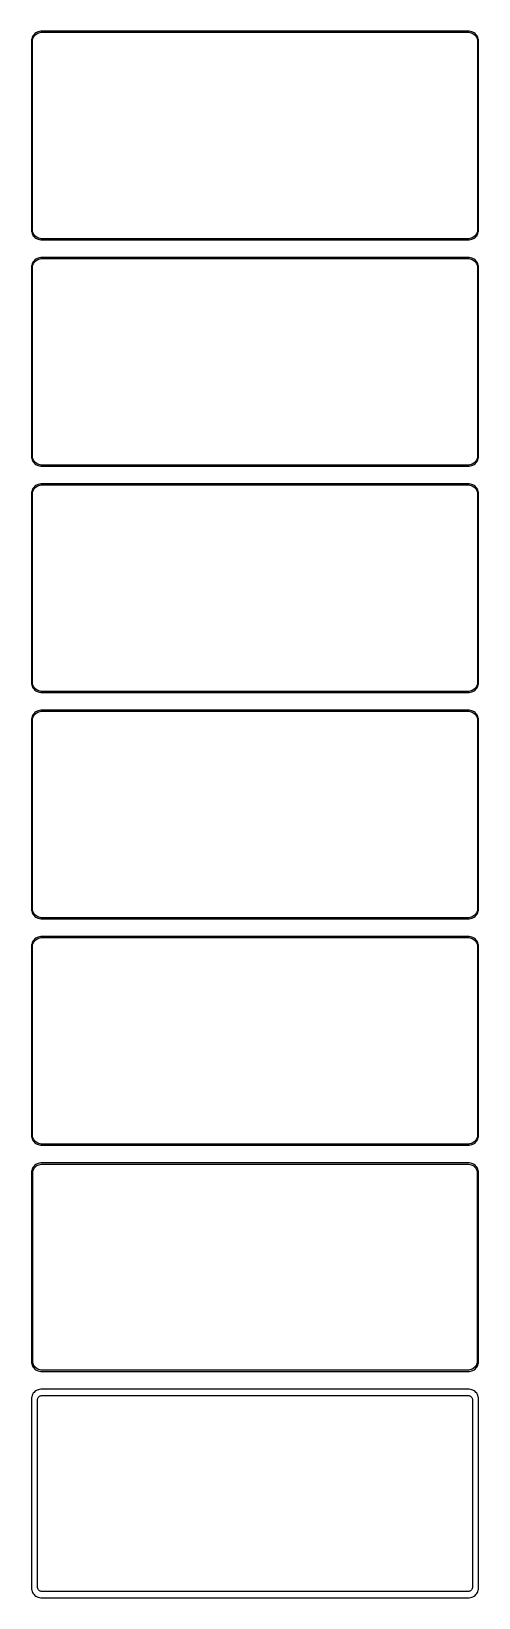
# Model space of a CAD drawing. Header units: metres. Extents: x -112 to 112, y 1658 to 3358.
# Drawn here: x -112 to 112, y 1658 to 2446 of the extents above; entities that cross this region are included whole.
import ezdxf

# ---------------------------------------------------------------- set-up
doc = ezdxf.new("R2010")
doc.units = ezdxf.units.M

msp = doc.modelspace()

# ---------------------------------------------------------------- linework, layer by layer
for p, q in [((-109.629, 2446.02), (-110.179, 2445.72)), ((-109.045, 2446.26), (-109.629, 2446.02)), ((-108.437, 2446.41), (-109.045, 2446.26)), ((-108.718, 2445.77), (-108.14, 2445.92)), ((-107.814, 2446.49), (-108.437, 2446.41)), ((-108.14, 2445.92), (-107.548, 2445.99)), ((107.814, 2446.49), (-107.814, 2446.49)), ((-107.548, 2445.99), (107.548, 2445.99)), ((107.548, 2445.99), (108.14, 2445.92)), ((108.437, 2446.41), (107.814, 2446.49)), ((108.14, 2445.92), (108.718, 2445.77)), ((109.045, 2446.26), (108.437, 2446.41)), ((109.629, 2446.02), (109.045, 2446.26)), ((110.179, 2445.72), (109.629, 2446.02)), ((-112.461, 2442.13), (-112.5, 2441.5)), ((-112.5, 2441.5), (-112.5, 2346.5)), ((-112.343, 2442.74), (-112.461, 2442.13)), ((-112.149, 2443.34), (-112.343, 2442.74)), ((-111.882, 2443.91), (-112.149, 2443.34)), ((-112, 2441.25), (-111.963, 2441.85)), ((-112, 2346.75), (-112, 2441.25)), ((-111.963, 2441.85), (-111.851, 2442.43)), ((-111.545, 2444.44), (-111.882, 2443.91)), ((-111.851, 2442.43), (-111.666, 2443)), ((-111.666, 2443), (-111.412, 2443.54)), ((-111.145, 2444.92), (-111.545, 2444.44)), ((-111.412, 2443.54), (-111.093, 2444.04)), ((-110.687, 2445.35), (-111.145, 2444.92)), ((-111.093, 2444.04), (-110.713, 2444.5)), ((-110.713, 2444.5), (-110.278, 2444.91)), ((-110.179, 2445.72), (-110.687, 2445.35)), ((-110.278, 2444.91), (-109.795, 2445.26)), ((-109.795, 2445.26), (-109.272, 2445.55)), ((-109.272, 2445.55), (-108.718, 2445.77)), ((108.718, 2445.77), (109.272, 2445.55)), ((109.272, 2445.55), (109.795, 2445.26)), ((109.795, 2445.26), (110.278, 2444.91)), ((110.687, 2445.35), (110.179, 2445.72)), ((110.278, 2444.91), (110.713, 2444.5)), ((111.145, 2444.92), (110.687, 2445.35)), ((110.713, 2444.5), (111.093, 2444.04)), ((111.093, 2444.04), (111.412, 2443.54)), ((111.545, 2444.44), (111.145, 2444.92)), ((111.412, 2443.54), (111.666, 2443)), ((111.882, 2443.91), (111.545, 2444.44)), ((111.666, 2443), (111.851, 2442.43)), ((111.851, 2442.43), (111.963, 2441.85)), ((112.149, 2443.34), (111.882, 2443.91)), ((111.963, 2441.85), (112, 2441.25)), ((112, 2441.25), (112, 2346.75)), ((112.343, 2442.74), (112.149, 2443.34)), ((112.461, 2442.13), (112.343, 2442.74)), ((112.5, 2441.5), (112.461, 2442.13)), ((112.5, 2346.5), (112.5, 2441.5)), ((-112.5, 2346.5), (-112.461, 2345.87)), ((-112.461, 2345.87), (-112.343, 2345.26)), ((-112.343, 2345.26), (-112.149, 2344.66)), ((-112.149, 2344.66), (-111.882, 2344.09)), ((-111.963, 2346.15), (-112, 2346.75)), ((-111.851, 2345.57), (-111.963, 2346.15)), ((-111.882, 2344.09), (-111.545, 2343.56)), ((-111.666, 2345), (-111.851, 2345.57)), ((-111.412, 2344.46), (-111.666, 2345)), ((-111.545, 2343.56), (-111.145, 2343.08)), ((-111.093, 2343.96), (-111.412, 2344.46)), ((-110.713, 2343.5), (-111.093, 2343.96)), ((-110.278, 2343.09), (-110.713, 2343.5)), ((110.713, 2343.5), (110.278, 2343.09)), ((111.093, 2343.96), (110.713, 2343.5)), ((111.412, 2344.46), (111.093, 2343.96)), ((111.145, 2343.08), (111.545, 2343.56)), ((111.666, 2345), (111.412, 2344.46)), ((111.545, 2343.56), (111.882, 2344.09)), ((111.851, 2345.57), (111.666, 2345)), ((111.963, 2346.15), (111.851, 2345.57)), ((111.882, 2344.09), (112.149, 2344.66)), ((112, 2346.75), (111.963, 2346.15)), ((112.149, 2344.66), (112.343, 2345.26)), ((112.343, 2345.26), (112.461, 2345.87)), ((112.461, 2345.87), (112.5, 2346.5)), ((-111.145, 2343.08), (-110.687, 2342.65)), ((-110.687, 2342.65), (-110.179, 2342.28)), ((-109.795, 2342.74), (-110.278, 2343.09)), ((-110.179, 2342.28), (-109.629, 2341.98)), ((-109.272, 2342.45), (-109.795, 2342.74)), ((-109.629, 2341.98), (-109.045, 2341.74)), ((-108.718, 2342.23), (-109.272, 2342.45)), ((-109.045, 2341.74), (-108.437, 2341.59)), ((-108.14, 2342.08), (-108.718, 2342.23)), ((-108.437, 2341.59), (-107.814, 2341.51)), ((-107.548, 2342.01), (-108.14, 2342.08)), ((-107.814, 2341.51), (107.814, 2341.51)), ((107.548, 2342.01), (-107.548, 2342.01)), ((108.14, 2342.08), (107.548, 2342.01)), ((107.814, 2341.51), (108.437, 2341.59)), ((108.718, 2342.23), (108.14, 2342.08)), ((108.437, 2341.59), (109.045, 2341.74)), ((109.272, 2342.45), (108.718, 2342.23)), ((109.045, 2341.74), (109.629, 2341.98)), ((109.795, 2342.74), (109.272, 2342.45)), ((109.629, 2341.98), (110.179, 2342.28)), ((110.278, 2343.09), (109.795, 2342.74)), ((110.179, 2342.28), (110.687, 2342.65)), ((110.687, 2342.65), (111.145, 2343.08)), ((-112.461, 2328.13), (-112.5, 2327.5)), ((-112.5, 2327.5), (-112.5, 2232.5)), ((-112.343, 2328.74), (-112.461, 2328.13)), ((-112.149, 2329.34), (-112.343, 2328.74)), ((-111.882, 2329.91), (-112.149, 2329.34)), ((-112, 2327.25), (-111.963, 2327.85)), ((-111.963, 2327.85), (-111.851, 2328.43)), ((-111.545, 2330.44), (-111.882, 2329.91)), ((-111.851, 2328.43), (-111.666, 2329)), ((-111.666, 2329), (-111.412, 2329.54)), ((-111.145, 2330.92), (-111.545, 2330.44)), ((-111.412, 2329.54), (-111.093, 2330.04)), ((-110.687, 2331.35), (-111.145, 2330.92)), ((-111.093, 2330.04), (-110.713, 2330.5)), ((-110.713, 2330.5), (-110.278, 2330.91)), ((-110.179, 2331.72), (-110.687, 2331.35)), ((-110.278, 2330.91), (-109.795, 2331.26)), ((-109.629, 2332.02), (-110.179, 2331.72)), ((-109.795, 2331.26), (-109.272, 2331.55)), ((-109.045, 2332.26), (-109.629, 2332.02)), ((-109.272, 2331.55), (-108.718, 2331.77)), ((-108.437, 2332.41), (-109.045, 2332.26)), ((-108.718, 2331.77), (-108.14, 2331.92)), ((-107.814, 2332.49), (-108.437, 2332.41)), ((-108.14, 2331.92), (-107.548, 2331.99)), ((107.814, 2332.49), (-107.814, 2332.49)), ((-107.548, 2331.99), (107.548, 2331.99)), ((107.548, 2331.99), (108.14, 2331.92)), ((108.437, 2332.41), (107.814, 2332.49)), ((108.14, 2331.92), (108.718, 2331.77)), ((109.045, 2332.26), (108.437, 2332.41)), ((108.718, 2331.77), (109.272, 2331.55)), ((109.629, 2332.02), (109.045, 2332.26)), ((109.272, 2331.55), (109.795, 2331.26)), ((110.179, 2331.72), (109.629, 2332.02)), ((109.795, 2331.26), (110.278, 2330.91)), ((110.687, 2331.35), (110.179, 2331.72)), ((110.278, 2330.91), (110.713, 2330.5)), ((111.145, 2330.92), (110.687, 2331.35)), ((110.713, 2330.5), (111.093, 2330.04)), ((111.093, 2330.04), (111.412, 2329.54)), ((111.545, 2330.44), (111.145, 2330.92)), ((111.412, 2329.54), (111.666, 2329)), ((111.882, 2329.91), (111.545, 2330.44)), ((111.666, 2329), (111.851, 2328.43)), ((111.851, 2328.43), (111.963, 2327.85)), ((112.149, 2329.34), (111.882, 2329.91)), ((111.963, 2327.85), (112, 2327.25)), ((112.343, 2328.74), (112.149, 2329.34)), ((112.461, 2328.13), (112.343, 2328.74)), ((112.5, 2327.5), (112.461, 2328.13)), ((112.5, 2232.5), (112.5, 2327.5)), ((-112, 2232.75), (-112, 2327.25)), ((112, 2327.25), (112, 2232.75)), ((-112.5, 2232.5), (-112.461, 2231.87)), ((-112.461, 2231.87), (-112.343, 2231.26)), ((-112.343, 2231.26), (-112.149, 2230.66)), ((-112.149, 2230.66), (-111.882, 2230.09)), ((-111.963, 2232.15), (-112, 2232.75)), ((-111.851, 2231.57), (-111.963, 2232.15)), ((-111.882, 2230.09), (-111.545, 2229.56)), ((-111.666, 2231), (-111.851, 2231.57)), ((-111.412, 2230.46), (-111.666, 2231)), ((-111.545, 2229.56), (-111.145, 2229.08)), ((-111.093, 2229.96), (-111.412, 2230.46)), ((-111.145, 2229.08), (-110.687, 2228.65)), ((-110.713, 2229.5), (-111.093, 2229.96)), ((-110.278, 2229.09), (-110.713, 2229.5)), ((-110.687, 2228.65), (-110.179, 2228.28)), ((-109.795, 2228.74), (-110.278, 2229.09)), ((-110.179, 2228.28), (-109.629, 2227.98)), ((-109.272, 2228.45), (-109.795, 2228.74)), ((-109.629, 2227.98), (-109.045, 2227.74)), ((-108.718, 2228.23), (-109.272, 2228.45)), ((-109.045, 2227.74), (-108.437, 2227.59)), ((-108.14, 2228.08), (-108.718, 2228.23)), ((-108.437, 2227.59), (-107.814, 2227.51)), ((-107.548, 2228.01), (-108.14, 2228.08)), ((-107.814, 2227.51), (107.814, 2227.51)), ((107.548, 2228.01), (-107.548, 2228.01)), ((108.14, 2228.08), (107.548, 2228.01)), ((107.814, 2227.51), (108.437, 2227.59)), ((108.718, 2228.23), (108.14, 2228.08)), ((108.437, 2227.59), (109.045, 2227.74)), ((109.272, 2228.45), (108.718, 2228.23)), ((109.045, 2227.74), (109.629, 2227.98)), ((109.795, 2228.74), (109.272, 2228.45)), ((109.629, 2227.98), (110.179, 2228.28)), ((110.278, 2229.09), (109.795, 2228.74)), ((110.179, 2228.28), (110.687, 2228.65)), ((110.713, 2229.5), (110.278, 2229.09)), ((110.687, 2228.65), (111.145, 2229.08)), ((111.093, 2229.96), (110.713, 2229.5)), ((111.412, 2230.46), (111.093, 2229.96)), ((111.145, 2229.08), (111.545, 2229.56)), ((111.666, 2231), (111.412, 2230.46)), ((111.545, 2229.56), (111.882, 2230.09)), ((111.851, 2231.57), (111.666, 2231)), ((111.963, 2232.15), (111.851, 2231.57)), ((111.882, 2230.09), (112.149, 2230.66)), ((112, 2232.75), (111.963, 2232.15)), ((112.149, 2230.66), (112.343, 2231.26)), ((112.343, 2231.26), (112.461, 2231.87)), ((112.461, 2231.87), (112.5, 2232.5)), ((-110.687, 2217.35), (-111.145, 2216.92)), ((-110.179, 2217.72), (-110.687, 2217.35)), ((-110.278, 2216.91), (-109.795, 2217.26)), ((-109.629, 2218.02), (-110.179, 2217.72)), ((-109.795, 2217.26), (-109.272, 2217.55)), ((-109.045, 2218.26), (-109.629, 2218.02)), ((-109.272, 2217.55), (-108.718, 2217.77)), ((-108.437, 2218.41), (-109.045, 2218.26)), ((-108.718, 2217.77), (-108.14, 2217.92)), ((-107.814, 2218.49), (-108.437, 2218.41)), ((-108.14, 2217.92), (-107.548, 2217.99)), ((107.814, 2218.49), (-107.814, 2218.49)), ((-107.548, 2217.99), (107.548, 2217.99)), ((107.548, 2217.99), (108.14, 2217.92)), ((108.437, 2218.41), (107.814, 2218.49)), ((108.14, 2217.92), (108.718, 2217.77)), ((109.045, 2218.26), (108.437, 2218.41)), ((108.718, 2217.77), (109.272, 2217.55)), ((109.629, 2218.02), (109.045, 2218.26)), ((109.272, 2217.55), (109.795, 2217.26)), ((110.179, 2217.72), (109.629, 2218.02)), ((109.795, 2217.26), (110.278, 2216.91)), ((110.687, 2217.35), (110.179, 2217.72)), ((111.145, 2216.92), (110.687, 2217.35)), ((-112.461, 2214.13), (-112.5, 2213.5)), ((-112.5, 2213.5), (-112.5, 2118.5)), ((-112.343, 2214.74), (-112.461, 2214.13)), ((-112.149, 2215.34), (-112.343, 2214.74)), ((-111.882, 2215.91), (-112.149, 2215.34)), ((-112, 2213.25), (-111.963, 2213.85)), ((-112, 2118.75), (-112, 2213.25)), ((-111.963, 2213.85), (-111.851, 2214.43)), ((-111.545, 2216.44), (-111.882, 2215.91)), ((-111.851, 2214.43), (-111.666, 2215)), ((-111.666, 2215), (-111.412, 2215.54)), ((-111.145, 2216.92), (-111.545, 2216.44)), ((-111.412, 2215.54), (-111.093, 2216.04)), ((-111.093, 2216.04), (-110.713, 2216.5)), ((-110.713, 2216.5), (-110.278, 2216.91)), ((110.278, 2216.91), (110.713, 2216.5)), ((110.713, 2216.5), (111.093, 2216.04)), ((111.093, 2216.04), (111.412, 2215.54)), ((111.545, 2216.44), (111.145, 2216.92)), ((111.412, 2215.54), (111.666, 2215)), ((111.882, 2215.91), (111.545, 2216.44)), ((111.666, 2215), (111.851, 2214.43)), ((111.851, 2214.43), (111.963, 2213.85)), ((112.149, 2215.34), (111.882, 2215.91)), ((111.963, 2213.85), (112, 2213.25)), ((112, 2213.25), (112, 2118.75)), ((112.343, 2214.74), (112.149, 2215.34)), ((112.461, 2214.13), (112.343, 2214.74)), ((112.5, 2213.5), (112.461, 2214.13)), ((112.5, 2118.5), (112.5, 2213.5)), ((-112.5, 2118.5), (-112.461, 2117.87)), ((-112.461, 2117.87), (-112.343, 2117.26)), ((-112.343, 2117.26), (-112.149, 2116.66)), ((-112.149, 2116.66), (-111.882, 2116.09)), ((-111.963, 2118.15), (-112, 2118.75)), ((-111.851, 2117.57), (-111.963, 2118.15)), ((-111.882, 2116.09), (-111.545, 2115.56)), ((-111.666, 2117), (-111.851, 2117.57)), ((-111.412, 2116.46), (-111.666, 2117)), ((-111.545, 2115.56), (-111.145, 2115.08)), ((-111.093, 2115.96), (-111.412, 2116.46)), ((-111.145, 2115.08), (-110.687, 2114.65)), ((-110.713, 2115.5), (-111.093, 2115.96)), ((-110.278, 2115.09), (-110.713, 2115.5)), ((-110.687, 2114.65), (-110.179, 2114.28)), ((-109.795, 2114.74), (-110.278, 2115.09)), ((-109.272, 2114.45), (-109.795, 2114.74)), ((109.795, 2114.74), (109.272, 2114.45)), ((110.278, 2115.09), (109.795, 2114.74)), ((110.179, 2114.28), (110.687, 2114.65)), ((110.713, 2115.5), (110.278, 2115.09)), ((110.687, 2114.65), (111.145, 2115.08)), ((111.093, 2115.96), (110.713, 2115.5)), ((111.412, 2116.46), (111.093, 2115.96)), ((111.145, 2115.08), (111.545, 2115.56)), ((111.666, 2117), (111.412, 2116.46)), ((111.545, 2115.56), (111.882, 2116.09)), ((111.851, 2117.57), (111.666, 2117)), ((111.963, 2118.15), (111.851, 2117.57)), ((111.882, 2116.09), (112.149, 2116.66)), ((112, 2118.75), (111.963, 2118.15)), ((112.149, 2116.66), (112.343, 2117.26)), ((112.343, 2117.26), (112.461, 2117.87)), ((112.461, 2117.87), (112.5, 2118.5)), ((-110.179, 2114.28), (-109.629, 2113.98)), ((-109.629, 2113.98), (-109.045, 2113.74)), ((-108.718, 2114.23), (-109.272, 2114.45)), ((-109.045, 2113.74), (-108.437, 2113.59)), ((-108.14, 2114.08), (-108.718, 2114.23)), ((-108.437, 2113.59), (-107.814, 2113.51)), ((-107.548, 2114.01), (-108.14, 2114.08)), ((-107.814, 2113.51), (107.814, 2113.51)), ((107.548, 2114.01), (-107.548, 2114.01)), ((108.14, 2114.08), (107.548, 2114.01)), ((107.814, 2113.51), (108.437, 2113.59)), ((108.718, 2114.23), (108.14, 2114.08)), ((108.437, 2113.59), (109.045, 2113.74)), ((109.272, 2114.45), (108.718, 2114.23)), ((109.045, 2113.74), (109.629, 2113.98)), ((109.629, 2113.98), (110.179, 2114.28)), ((-112.461, 2100.13), (-112.5, 2099.5)), ((-112.5, 2099.5), (-112.5, 2004.5)), ((-112.343, 2100.74), (-112.461, 2100.13)), ((-112.149, 2101.34), (-112.343, 2100.74)), ((-111.882, 2101.91), (-112.149, 2101.34)), ((-112, 2099.25), (-111.963, 2099.85)), ((-112, 2004.75), (-112, 2099.25)), ((-111.963, 2099.85), (-111.851, 2100.43)), ((-111.545, 2102.44), (-111.882, 2101.91)), ((-111.851, 2100.43), (-111.666, 2101)), ((-111.666, 2101), (-111.412, 2101.54)), ((-111.145, 2102.92), (-111.545, 2102.44)), ((-111.412, 2101.54), (-111.093, 2102.04)), ((-110.687, 2103.35), (-111.145, 2102.92)), ((-111.093, 2102.04), (-110.713, 2102.5)), ((-110.713, 2102.5), (-110.278, 2102.91)), ((-110.179, 2103.72), (-110.687, 2103.35)), ((-110.278, 2102.91), (-109.795, 2103.26)), ((-109.629, 2104.02), (-110.179, 2103.72)), ((-109.795, 2103.26), (-109.272, 2103.55)), ((-109.045, 2104.26), (-109.629, 2104.02)), ((-109.272, 2103.55), (-108.718, 2103.77)), ((-108.437, 2104.41), (-109.045, 2104.26)), ((-108.718, 2103.77), (-108.14, 2103.92)), ((-107.814, 2104.49), (-108.437, 2104.41)), ((-108.14, 2103.92), (-107.548, 2103.99)), ((107.814, 2104.49), (-107.814, 2104.49)), ((-107.548, 2103.99), (107.548, 2103.99)), ((107.548, 2103.99), (108.14, 2103.92)), ((108.437, 2104.41), (107.814, 2104.49)), ((108.14, 2103.92), (108.718, 2103.77)), ((109.045, 2104.26), (108.437, 2104.41)), ((108.718, 2103.77), (109.272, 2103.55)), ((109.629, 2104.02), (109.045, 2104.26)), ((109.272, 2103.55), (109.795, 2103.26)), ((110.179, 2103.72), (109.629, 2104.02)), ((109.795, 2103.26), (110.278, 2102.91)), ((110.687, 2103.35), (110.179, 2103.72)), ((110.278, 2102.91), (110.713, 2102.5)), ((111.145, 2102.92), (110.687, 2103.35)), ((110.713, 2102.5), (111.093, 2102.04)), ((111.093, 2102.04), (111.412, 2101.54)), ((111.545, 2102.44), (111.145, 2102.92)), ((111.412, 2101.54), (111.666, 2101)), ((111.882, 2101.91), (111.545, 2102.44)), ((111.666, 2101), (111.851, 2100.43)), ((111.851, 2100.43), (111.963, 2099.85)), ((112.149, 2101.34), (111.882, 2101.91)), ((111.963, 2099.85), (112, 2099.25)), ((112, 2099.25), (112, 2004.75)), ((112.343, 2100.74), (112.149, 2101.34)), ((112.461, 2100.13), (112.343, 2100.74)), ((112.5, 2099.5), (112.461, 2100.13)), ((112.5, 2004.5), (112.5, 2099.5)), ((-112.5, 2004.5), (-112.461, 2003.87)), ((-111.963, 2004.15), (-112, 2004.75)), ((-111.851, 2003.57), (-111.963, 2004.15)), ((111.963, 2004.15), (111.851, 2003.57)), ((112, 2004.75), (111.963, 2004.15)), ((112.461, 2003.87), (112.5, 2004.5)), ((-112.461, 2003.87), (-112.343, 2003.26)), ((-112.343, 2003.26), (-112.149, 2002.66)), ((-112.149, 2002.66), (-111.882, 2002.09)), ((-111.882, 2002.09), (-111.545, 2001.56)), ((-111.666, 2003), (-111.851, 2003.57)), ((-111.412, 2002.46), (-111.666, 2003)), ((-111.545, 2001.56), (-111.145, 2001.08)), ((-111.093, 2001.96), (-111.412, 2002.46)), ((-111.145, 2001.08), (-110.687, 2000.65)), ((-110.713, 2001.5), (-111.093, 2001.96)), ((-110.278, 2001.09), (-110.713, 2001.5)), ((-110.687, 2000.65), (-110.179, 2000.28)), ((-109.795, 2000.74), (-110.278, 2001.09)), ((-110.179, 2000.28), (-109.629, 1999.98)), ((-109.272, 2000.45), (-109.795, 2000.74)), ((-109.629, 1999.98), (-109.045, 1999.74)), ((-108.718, 2000.23), (-109.272, 2000.45)), ((-109.045, 1999.74), (-108.437, 1999.59)), ((-108.14, 2000.08), (-108.718, 2000.23)), ((-108.437, 1999.59), (-107.814, 1999.51)), ((-107.548, 2000.01), (-108.14, 2000.08)), ((-107.814, 1999.51), (107.814, 1999.51)), ((107.548, 2000.01), (-107.548, 2000.01)), ((108.14, 2000.08), (107.548, 2000.01)), ((107.814, 1999.51), (108.437, 1999.59)), ((108.718, 2000.23), (108.14, 2000.08)), ((108.437, 1999.59), (109.045, 1999.74)), ((109.272, 2000.45), (108.718, 2000.23)), ((109.045, 1999.74), (109.629, 1999.98)), ((109.795, 2000.74), (109.272, 2000.45)), ((109.629, 1999.98), (110.179, 2000.28)), ((110.278, 2001.09), (109.795, 2000.74)), ((110.179, 2000.28), (110.687, 2000.65)), ((110.713, 2001.5), (110.278, 2001.09)), ((110.687, 2000.65), (111.145, 2001.08)), ((111.093, 2001.96), (110.713, 2001.5)), ((111.412, 2002.46), (111.093, 2001.96)), ((111.145, 2001.08), (111.545, 2001.56)), ((111.666, 2003), (111.412, 2002.46)), ((111.545, 2001.56), (111.882, 2002.09)), ((111.851, 2003.57), (111.666, 2003)), ((111.882, 2002.09), (112.149, 2002.66)), ((112.149, 2002.66), (112.343, 2003.26)), ((112.343, 2003.26), (112.461, 2003.87)), ((-111.545, 1988.44), (-111.882, 1987.91)), ((-111.145, 1988.92), (-111.545, 1988.44)), ((-110.687, 1989.35), (-111.145, 1988.92)), ((-111.093, 1988.04), (-110.713, 1988.5)), ((-110.713, 1988.5), (-110.278, 1988.91)), ((-110.179, 1989.72), (-110.687, 1989.35)), ((-110.278, 1988.91), (-109.795, 1989.26)), ((-109.629, 1990.02), (-110.179, 1989.72)), ((-109.795, 1989.26), (-109.272, 1989.55)), ((-109.045, 1990.26), (-109.629, 1990.02)), ((-109.272, 1989.55), (-108.718, 1989.77)), ((-108.437, 1990.41), (-109.045, 1990.26)), ((-108.718, 1989.77), (-108.14, 1989.92)), ((-107.814, 1990.49), (-108.437, 1990.41)), ((-108.14, 1989.92), (-107.548, 1989.99)), ((107.814, 1990.49), (-107.814, 1990.49)), ((-107.548, 1989.99), (107.548, 1989.99)), ((107.548, 1989.99), (108.14, 1989.92)), ((108.437, 1990.41), (107.814, 1990.49)), ((108.14, 1989.92), (108.718, 1989.77)), ((109.045, 1990.26), (108.437, 1990.41)), ((108.718, 1989.77), (109.272, 1989.55)), ((109.629, 1990.02), (109.045, 1990.26)), ((109.272, 1989.55), (109.795, 1989.26)), ((110.179, 1989.72), (109.629, 1990.02)), ((109.795, 1989.26), (110.278, 1988.91)), ((110.687, 1989.35), (110.179, 1989.72)), ((110.278, 1988.91), (110.713, 1988.5)), ((111.145, 1988.92), (110.687, 1989.35)), ((110.713, 1988.5), (111.093, 1988.04)), ((111.545, 1988.44), (111.145, 1988.92)), ((111.882, 1987.91), (111.545, 1988.44)), ((-112.461, 1986.13), (-112.5, 1985.5)), ((-112.5, 1985.5), (-112.5, 1890.5)), ((-112.343, 1986.74), (-112.461, 1986.13)), ((-112.149, 1987.34), (-112.343, 1986.74)), ((-111.882, 1987.91), (-112.149, 1987.34)), ((-112, 1985.25), (-111.963, 1985.85)), ((-112, 1890.75), (-112, 1985.25)), ((-111.963, 1985.85), (-111.851, 1986.43)), ((-111.851, 1986.43), (-111.666, 1987)), ((-111.666, 1987), (-111.412, 1987.54)), ((-111.412, 1987.54), (-111.093, 1988.04)), ((111.093, 1988.04), (111.412, 1987.54)), ((111.412, 1987.54), (111.666, 1987)), ((111.666, 1987), (111.851, 1986.43)), ((111.851, 1986.43), (111.963, 1985.85)), ((112.149, 1987.34), (111.882, 1987.91)), ((111.963, 1985.85), (112, 1985.25)), ((112, 1985.25), (112, 1890.75)), ((112.343, 1986.74), (112.149, 1987.34)), ((112.461, 1986.13), (112.343, 1986.74)), ((112.5, 1985.5), (112.461, 1986.13)), ((112.5, 1890.5), (112.5, 1985.5)), ((-112.5, 1890.5), (-112.461, 1889.87)), ((-112.461, 1889.87), (-112.343, 1889.26)), ((-112.343, 1889.26), (-112.149, 1888.66)), ((-112.149, 1888.66), (-111.882, 1888.09)), ((-111.963, 1890.15), (-112, 1890.75)), ((-111.851, 1889.57), (-111.963, 1890.15)), ((-111.882, 1888.09), (-111.545, 1887.56)), ((-111.666, 1889), (-111.851, 1889.57)), ((-111.412, 1888.46), (-111.666, 1889)), ((-111.545, 1887.56), (-111.145, 1887.08)), ((-111.093, 1887.96), (-111.412, 1888.46)), ((-111.145, 1887.08), (-110.687, 1886.65)), ((-110.713, 1887.5), (-111.093, 1887.96)), ((-110.278, 1887.09), (-110.713, 1887.5)), ((-110.687, 1886.65), (-110.179, 1886.28)), ((-109.795, 1886.74), (-110.278, 1887.09)), ((-110.179, 1886.28), (-109.629, 1885.98)), ((-109.272, 1886.45), (-109.795, 1886.74)), ((-109.629, 1885.98), (-109.045, 1885.74)), ((-108.718, 1886.23), (-109.272, 1886.45)), ((-109.045, 1885.74), (-108.437, 1885.59)), ((-108.14, 1886.08), (-108.718, 1886.23)), ((-107.548, 1886.01), (-108.14, 1886.08)), ((107.548, 1886.01), (-107.548, 1886.01)), ((108.14, 1886.08), (107.548, 1886.01)), ((108.718, 1886.23), (108.14, 1886.08)), ((108.437, 1885.59), (109.045, 1885.74)), ((109.272, 1886.45), (108.718, 1886.23)), ((109.045, 1885.74), (109.629, 1885.98)), ((109.795, 1886.74), (109.272, 1886.45)), ((109.629, 1885.98), (110.179, 1886.28)), ((110.278, 1887.09), (109.795, 1886.74)), ((110.179, 1886.28), (110.687, 1886.65)), ((110.713, 1887.5), (110.278, 1887.09)), ((110.687, 1886.65), (111.145, 1887.08)), ((111.093, 1887.96), (110.713, 1887.5)), ((111.412, 1888.46), (111.093, 1887.96)), ((111.145, 1887.08), (111.545, 1887.56)), ((111.666, 1889), (111.412, 1888.46)), ((111.545, 1887.56), (111.882, 1888.09)), ((111.851, 1889.57), (111.666, 1889)), ((111.963, 1890.15), (111.851, 1889.57)), ((111.882, 1888.09), (112.149, 1888.66)), ((112, 1890.75), (111.963, 1890.15)), ((112.149, 1888.66), (112.343, 1889.26)), ((112.343, 1889.26), (112.461, 1889.87)), ((112.461, 1889.87), (112.5, 1890.5)), ((-108.437, 1885.59), (-107.814, 1885.51)), ((-107.814, 1885.51), (107.814, 1885.51)), ((107.814, 1885.51), (108.437, 1885.59)), ((-112.461, 1872.13), (-112.5, 1871.5)), ((-112.5, 1871.5), (-112.5, 1776.5)), ((-112.343, 1872.74), (-112.461, 1872.13)), ((-112.149, 1873.34), (-112.343, 1872.74)), ((-111.882, 1873.91), (-112.149, 1873.34)), ((-111.545, 1874.44), (-111.882, 1873.91)), ((-111.828, 1871.25), (-111.792, 1871.82)), ((-111.828, 1776.75), (-111.828, 1871.25)), ((-111.792, 1871.82), (-111.685, 1872.39)), ((-111.685, 1872.39), (-111.507, 1872.94)), ((-111.145, 1874.92), (-111.545, 1874.44)), ((-111.507, 1872.94), (-111.262, 1873.46)), ((-111.262, 1873.46), (-110.954, 1873.94)), ((-110.687, 1875.35), (-111.145, 1874.92)), ((-110.954, 1873.94), (-110.588, 1874.38)), ((-110.179, 1875.72), (-110.687, 1875.35)), ((-110.588, 1874.38), (-110.168, 1874.78)), ((-109.629, 1876.02), (-110.179, 1875.72)), ((-110.168, 1874.78), (-109.703, 1875.12)), ((-109.703, 1875.12), (-109.199, 1875.39)), ((-109.045, 1876.26), (-109.629, 1876.02)), ((-109.199, 1875.39), (-108.665, 1875.6)), ((-108.437, 1876.41), (-109.045, 1876.26)), ((-108.665, 1875.6), (-108.108, 1875.75)), ((-107.814, 1876.49), (-108.437, 1876.41)), ((-108.108, 1875.75), (-107.537, 1875.82)), ((107.814, 1876.49), (-107.814, 1876.49)), ((-107.537, 1875.82), (107.537, 1875.82)), ((107.537, 1875.82), (108.108, 1875.75)), ((108.437, 1876.41), (107.814, 1876.49)), ((108.108, 1875.75), (108.665, 1875.6)), ((109.045, 1876.26), (108.437, 1876.41)), ((108.665, 1875.6), (109.199, 1875.39)), ((109.629, 1876.02), (109.045, 1876.26)), ((109.199, 1875.39), (109.703, 1875.12)), ((110.179, 1875.72), (109.629, 1876.02)), ((109.703, 1875.12), (110.168, 1874.78)), ((110.168, 1874.78), (110.588, 1874.38)), ((110.687, 1875.35), (110.179, 1875.72)), ((110.588, 1874.38), (110.954, 1873.94)), ((111.145, 1874.92), (110.687, 1875.35)), ((110.954, 1873.94), (111.262, 1873.46)), ((111.545, 1874.44), (111.145, 1874.92)), ((111.262, 1873.46), (111.507, 1872.94)), ((111.507, 1872.94), (111.685, 1872.39)), ((111.882, 1873.91), (111.545, 1874.44)), ((111.685, 1872.39), (111.792, 1871.82)), ((111.792, 1871.82), (111.828, 1871.25)), ((111.828, 1871.25), (111.828, 1776.75)), ((112.149, 1873.34), (111.882, 1873.91)), ((112.343, 1872.74), (112.149, 1873.34)), ((112.461, 1872.13), (112.343, 1872.74)), ((112.5, 1871.5), (112.461, 1872.13)), ((112.5, 1776.5), (112.5, 1871.5)), ((-112.5, 1776.5), (-112.461, 1775.87)), ((-112.461, 1775.87), (-112.343, 1775.26)), ((-112.343, 1775.26), (-112.149, 1774.66)), ((-111.792, 1776.18), (-111.828, 1776.75)), ((-111.685, 1775.61), (-111.792, 1776.18)), ((-111.507, 1775.06), (-111.685, 1775.61)), ((111.685, 1775.61), (111.507, 1775.06)), ((111.792, 1776.18), (111.685, 1775.61)), ((111.828, 1776.75), (111.792, 1776.18)), ((112.149, 1774.66), (112.343, 1775.26)), ((112.343, 1775.26), (112.461, 1775.87)), ((112.461, 1775.87), (112.5, 1776.5)), ((-112.149, 1774.66), (-111.882, 1774.09)), ((-111.882, 1774.09), (-111.545, 1773.56)), ((-111.545, 1773.56), (-111.145, 1773.08)), ((-111.262, 1774.54), (-111.507, 1775.06)), ((-110.954, 1774.06), (-111.262, 1774.54)), ((-111.145, 1773.08), (-110.687, 1772.65)), ((-110.588, 1773.62), (-110.954, 1774.06)), ((-110.687, 1772.65), (-110.179, 1772.28)), ((-110.168, 1773.22), (-110.588, 1773.62)), ((-110.179, 1772.28), (-109.629, 1771.98)), ((-109.703, 1772.88), (-110.168, 1773.22)), ((-109.199, 1772.61), (-109.703, 1772.88)), ((-109.629, 1771.98), (-109.045, 1771.74)), ((-108.665, 1772.4), (-109.199, 1772.61)), ((-109.045, 1771.74), (-108.437, 1771.59)), ((-108.108, 1772.25), (-108.665, 1772.4)), ((-108.437, 1771.59), (-107.814, 1771.51)), ((-107.537, 1772.18), (-108.108, 1772.25)), ((-107.814, 1771.51), (107.814, 1771.51)), ((107.537, 1772.18), (-107.537, 1772.18)), ((108.108, 1772.25), (107.537, 1772.18)), ((107.814, 1771.51), (108.437, 1771.59)), ((108.665, 1772.4), (108.108, 1772.25)), ((108.437, 1771.59), (109.045, 1771.74)), ((109.199, 1772.61), (108.665, 1772.4)), ((109.045, 1771.74), (109.629, 1771.98)), ((109.703, 1772.88), (109.199, 1772.61)), ((109.629, 1771.98), (110.179, 1772.28)), ((110.168, 1773.22), (109.703, 1772.88)), ((110.588, 1773.62), (110.168, 1773.22)), ((110.179, 1772.28), (110.687, 1772.65)), ((110.954, 1774.06), (110.588, 1773.62)), ((110.687, 1772.65), (111.145, 1773.08)), ((111.262, 1774.54), (110.954, 1774.06)), ((111.145, 1773.08), (111.545, 1773.56)), ((111.507, 1775.06), (111.262, 1774.54)), ((111.545, 1773.56), (111.882, 1774.09)), ((111.882, 1774.09), (112.149, 1774.66)), ((-111.882, 1759.91), (-112.149, 1759.34)), ((-111.545, 1760.44), (-111.882, 1759.91)), ((-111.145, 1760.92), (-111.545, 1760.44)), ((-110.687, 1761.35), (-111.145, 1760.92)), ((-110.179, 1761.72), (-110.687, 1761.35)), ((-109.629, 1762.02), (-110.179, 1761.72)), ((-109.045, 1762.26), (-109.629, 1762.02)), ((-108.437, 1762.41), (-109.045, 1762.26)), ((-107.814, 1762.49), (-108.437, 1762.41)), ((107.814, 1762.49), (-107.814, 1762.49)), ((108.437, 1762.41), (107.814, 1762.49)), ((109.045, 1762.26), (108.437, 1762.41)), ((109.629, 1762.02), (109.045, 1762.26)), ((110.179, 1761.72), (109.629, 1762.02)), ((110.687, 1761.35), (110.179, 1761.72)), ((111.145, 1760.92), (110.687, 1761.35)), ((111.545, 1760.44), (111.145, 1760.92)), ((111.882, 1759.91), (111.545, 1760.44)), ((112.149, 1759.34), (111.882, 1759.91)), ((-112.461, 1758.13), (-112.5, 1757.5)), ((-112.5, 1757.5), (-112.5, 1662.5)), ((-112.343, 1758.74), (-112.461, 1758.13)), ((-112.149, 1759.34), (-112.343, 1758.74)), ((-109.36, 1757.25), (-109.343, 1757.51)), ((-109.36, 1662.75), (-109.36, 1757.25)), ((-109.343, 1757.51), (-109.293, 1757.77)), ((-109.293, 1757.77), (-109.211, 1758.03)), ((-109.211, 1758.03), (-109.099, 1758.27)), ((-109.099, 1758.27), (-108.957, 1758.49)), ((-108.957, 1758.49), (-108.788, 1758.69)), ((-108.788, 1758.69), (-108.595, 1758.88)), ((-108.595, 1758.88), (-108.38, 1759.03)), ((-108.38, 1759.03), (-108.148, 1759.16)), ((-108.148, 1759.16), (-107.902, 1759.26)), ((-107.902, 1759.26), (-107.645, 1759.32)), ((-107.645, 1759.32), (-107.382, 1759.36)), ((-107.382, 1759.36), (107.382, 1759.36)), ((107.382, 1759.36), (107.645, 1759.32)), ((107.645, 1759.32), (107.902, 1759.26)), ((107.902, 1759.26), (108.148, 1759.16)), ((108.148, 1759.16), (108.38, 1759.03)), ((108.38, 1759.03), (108.595, 1758.88)), ((108.595, 1758.88), (108.788, 1758.69)), ((108.788, 1758.69), (108.957, 1758.49)), ((108.957, 1758.49), (109.099, 1758.27)), ((109.099, 1758.27), (109.211, 1758.03)), ((109.211, 1758.03), (109.293, 1757.77)), ((109.293, 1757.77), (109.343, 1757.51)), ((109.343, 1757.51), (109.36, 1757.25)), ((109.36, 1757.25), (109.36, 1662.75)), ((112.343, 1758.74), (112.149, 1759.34)), ((112.461, 1758.13), (112.343, 1758.74)), ((112.5, 1757.5), (112.461, 1758.13)), ((112.5, 1662.5), (112.5, 1757.5)), ((-112.5, 1662.5), (-112.461, 1661.87)), ((-112.461, 1661.87), (-112.343, 1661.26)), ((-112.343, 1661.26), (-112.149, 1660.66)), ((-112.149, 1660.66), (-111.882, 1660.09)), ((-111.882, 1660.09), (-111.545, 1659.56)), ((-111.545, 1659.56), (-111.145, 1659.08)), ((-111.145, 1659.08), (-110.687, 1658.65)), ((-110.687, 1658.65), (-110.179, 1658.28)), ((-110.179, 1658.28), (-109.629, 1657.98)), ((-109.629, 1657.98), (-109.045, 1657.74)), ((-109.343, 1662.49), (-109.36, 1662.75)), ((-109.293, 1662.23), (-109.343, 1662.49)), ((-109.211, 1661.97), (-109.293, 1662.23)), ((-109.099, 1661.73), (-109.211, 1661.97)), ((-108.957, 1661.51), (-109.099, 1661.73)), ((-109.045, 1657.74), (-108.437, 1657.59)), ((-108.788, 1661.31), (-108.957, 1661.51)), ((-108.595, 1661.12), (-108.788, 1661.31)), ((-108.38, 1660.97), (-108.595, 1661.12)), ((-108.437, 1657.59), (-107.814, 1657.51)), ((-108.148, 1660.84), (-108.38, 1660.97)), ((-107.902, 1660.74), (-108.148, 1660.84)), ((-107.645, 1660.68), (-107.902, 1660.74)), ((-107.814, 1657.51), (107.814, 1657.51)), ((-107.382, 1660.64), (-107.645, 1660.68)), ((107.382, 1660.64), (-107.382, 1660.64)), ((107.645, 1660.68), (107.382, 1660.64)), ((107.902, 1660.74), (107.645, 1660.68)), ((107.814, 1657.51), (108.437, 1657.59)), ((108.148, 1660.84), (107.902, 1660.74)), ((108.38, 1660.97), (108.148, 1660.84)), ((108.595, 1661.12), (108.38, 1660.97)), ((108.437, 1657.59), (109.045, 1657.74)), ((108.788, 1661.31), (108.595, 1661.12)), ((108.957, 1661.51), (108.788, 1661.31)), ((109.099, 1661.73), (108.957, 1661.51)), ((109.045, 1657.74), (109.629, 1657.98)), ((109.211, 1661.97), (109.099, 1661.73)), ((109.293, 1662.23), (109.211, 1661.97)), ((109.343, 1662.49), (109.293, 1662.23)), ((109.36, 1662.75), (109.343, 1662.49)), ((109.629, 1657.98), (110.179, 1658.28)), ((110.179, 1658.28), (110.687, 1658.65)), ((110.687, 1658.65), (111.145, 1659.08)), ((111.145, 1659.08), (111.545, 1659.56)), ((111.545, 1659.56), (111.882, 1660.09)), ((111.882, 1660.09), (112.149, 1660.66)), ((112.149, 1660.66), (112.343, 1661.26)), ((112.343, 1661.26), (112.461, 1661.87)), ((112.461, 1661.87), (112.5, 1662.5))]:
    msp.add_line(p, q)

doc.saveas('drawing.dxf')
